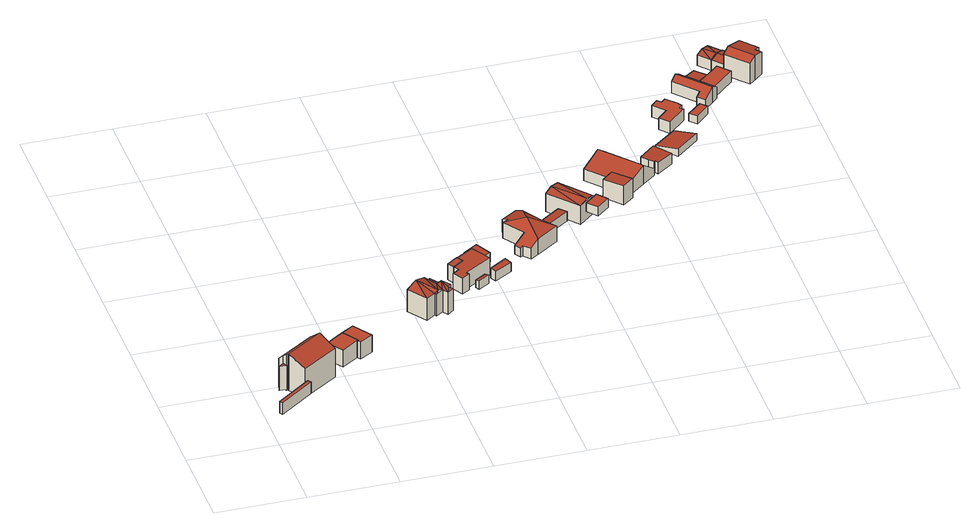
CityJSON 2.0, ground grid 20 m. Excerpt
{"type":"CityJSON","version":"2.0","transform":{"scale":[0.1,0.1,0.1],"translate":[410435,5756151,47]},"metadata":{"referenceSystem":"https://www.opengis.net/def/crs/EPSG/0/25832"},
"CityObjects":{
"building1":{"type":"Building","attributes":{"Gemeindeschluessel":"05515000","Geometrietyp2DReferenz":"3000","function":"51009_1610","roofType":"1000","measuredHeight":2.93},"geometry":[{"type":"Solid","lod":"2","boundaries":[[[[0,1,2,3]],[[4,5,1,0]],[[6,7,5,4]],[[3,2,7,6]],[[4,0,3,6]],[[1,5,7,2]]]],"semantics":{"surfaces":[{"type":"WallSurface"},{"type":"RoofSurface"},{"type":"GroundSurface"}],"values":[[0,0,0,0,1,2]]}}]},
"building2":{"type":"Building","attributes":{"Gemeindeschluessel":"05515000","Geometrietyp2DReferenz":"3000","function":"51009_1610","roofType":"9999","measuredHeight":6},"geometry":[{"type":"Solid","lod":"2","boundaries":[[[[8,9,10]],[[8,11,12,9]],[[10,13,11,8]],[[9,12,13,10]],[[11,13,12]]]],"semantics":{"surfaces":[{"type":"RoofSurface"},{"type":"WallSurface"},{"type":"GroundSurface"}],"values":[[0,1,1,1,2]]}}]},
"building3":{"type":"Building","attributes":{"Gemeindeschluessel":"05515000","Geometrietyp2DReferenz":"3000","function":"31001_1310","roofType":"3100","measuredHeight":9.14},"address":[{"country":"Germany","locality":"Münster","thoroughfareNumber":"32a","thoroughfareName":"Laerer Werseufer"}],"geometry":[{"type":"Solid","lod":"2","boundaries":[[[[14,15,16,17]],[[18,19,15,14]],[[20,21,19,18]],[[22,23,21,20]],[[24,25,23,22]],[[26,27,25,24]],[[28,29,27,26]],[[30,31,29,28]],[[17,16,31,30]],[[24,22,20,18,14,17,26]],[[30,28,26,17]],[[15,19,21,23,25,27,29,31,16]]]],"semantics":{"surfaces":[{"type":"WallSurface"},{"type":"RoofSurface"},{"type":"GroundSurface"}],"values":[[0,0,0,0,0,0,0,0,0,1,1,2]]}}]},
"building4":{"type":"Building","attributes":{"Gemeindeschluessel":"05515000","Geometrietyp2DReferenz":"3000","function":"31001_1310","roofType":"1000","measuredHeight":4.14},"geometry":[{"type":"Solid","lod":"2","boundaries":[[[[32,33,34,35]],[[36,37,33,32]],[[38,39,37,36]],[[40,41,39,38]],[[35,34,41,40]],[[38,36,32,35,40]],[[33,37,39,41,34]]]],"semantics":{"surfaces":[{"type":"WallSurface"},{"type":"RoofSurface"},{"type":"GroundSurface"}],"values":[[0,0,0,0,0,1,2]]}}]},
"building5":{"type":"Building","attributes":{"Gemeindeschluessel":"05515000","Geometrietyp2DReferenz":"3000","function":"51009_1611","roofType":"1000","measuredHeight":4.19},"geometry":[{"type":"Solid","lod":"2","boundaries":[[[[38,39,41,40]],[[36,37,39,38]],[[42,43,37,36]],[[44,45,43,42]],[[46,47,45,44]],[[40,41,47,46]],[[44,42,36,38,40,46]],[[39,37,43,45,47,41]]]],"semantics":{"surfaces":[{"type":"WallSurface"},{"type":"RoofSurface"},{"type":"GroundSurface"}],"values":[[0,0,0,0,0,0,1,2]]}}]},
"building6":{"type":"Building","attributes":{"Gemeindeschluessel":"05515000","Geometrietyp2DReferenz":"3000","function":"31001_1310","roofType":"5000","measuredHeight":6.38},"address":[{"country":"Germany","locality":"Münster","thoroughfareNumber":"34","thoroughfareName":"Laerer Werseufer"}],"geometry":[{"type":"Solid","lod":"2","boundaries":[[[[48,49,50,51]],[[52,53,49,48]],[[54,55,53,52]],[[56,57,55,54]],[[58,59,57,56]],[[60,61,59,58]],[[62,63,61,60]],[[64,65,63,62]],[[66,67,65,64]],[[68,69,67,66]],[[70,71,69,68]],[[51,50,71,70]],[[51,70,72]],[[51,72,73]],[[48,51,73]],[[73,52,48]],[[62,60,58]],[[66,62,58]],[[68,66,58]],[[68,58,56]],[[72,68,56]],[[72,56,54]],[[54,73,72]],[[62,66,64]],[[68,72,70]],[[52,73,54]],[[49,53,55,57,59,61,63,65,67,69,71,50]]]],"semantics":{"surfaces":[{"type":"WallSurface"},{"type":"RoofSurface"},{"type":"GroundSurface"}],"values":[[0,0,0,0,0,0,0,0,0,0,0,0,1,1,1,1,1,1,1,1,1,1,1,1,0,0,2]]}}]},
"building7":{"type":"Building","attributes":{"Gemeindeschluessel":"05515000","Geometrietyp2DReferenz":"3000","function":"51009_1610","roofType":"1000","measuredHeight":2.49},"geometry":[{"type":"Solid","lod":"2","boundaries":[[[[74,75,76,77]],[[78,79,75,74]],[[80,81,79,78]],[[77,76,81,80]],[[78,74,77,80]],[[75,79,81,76]]]],"semantics":{"surfaces":[{"type":"WallSurface"},{"type":"RoofSurface"},{"type":"GroundSurface"}],"values":[[0,0,0,0,1,2]]}}]},
"building8":{"type":"Building","attributes":{"Gemeindeschluessel":"05515000","Geometrietyp2DReferenz":"3000","function":"51009_1610","roofType":"2100","measuredHeight":4.22},"geometry":[{"type":"Solid","lod":"2","boundaries":[[[[82,83,84,85]],[[86,87,83,82]],[[88,89,87,86]],[[85,84,89,88]],[[86,82,85,88]],[[83,87,89,84]]]],"semantics":{"surfaces":[{"type":"WallSurface"},{"type":"RoofSurface"},{"type":"GroundSurface"}],"values":[[0,0,0,0,1,2]]}}]},
"building9":{"type":"Building","attributes":{"Gemeindeschluessel":"05515000","Geometrietyp2DReferenz":"3000","function":"51009_1610","roofType":"2100","measuredHeight":2.08},"geometry":[{"type":"Solid","lod":"2","boundaries":[[[[90,91,92,93]],[[94,95,91,90]],[[96,97,95,94]],[[93,92,97,96]],[[94,90,93,96]],[[91,95,97,92]]]],"semantics":{"surfaces":[{"type":"WallSurface"},{"type":"RoofSurface"},{"type":"GroundSurface"}],"values":[[0,0,0,0,1,2]]}}]},
"building10":{"type":"Building","attributes":{"Gemeindeschluessel":"05515000","Geometrietyp2DReferenz":"3000","function":"31001_1310","roofType":"2100","measuredHeight":4.32},"address":[{"country":"Germany","locality":"Münster","thoroughfareNumber":"36","thoroughfareName":"Laerer Werseufer"}],"geometry":[{"type":"Solid","lod":"2","boundaries":[[[[98,99,100,101]],[[102,103,99,98]],[[104,105,103,102]],[[88,89,105,104]],[[106,87,89,88]],[[107,83,87,106]],[[108,109,83,107]],[[110,111,109,108]],[[112,113,111,110]],[[101,100,113,112]],[[110,108,107,106,88,104,102,98,101,112]],[[99,103,105,89,87,83,109,111,113,100]]]],"semantics":{"surfaces":[{"type":"WallSurface"},{"type":"RoofSurface"},{"type":"GroundSurface"}],"values":[[0,0,0,0,0,0,0,0,0,0,1,2]]}}]},
"building11":{"type":"Building","attributes":{"Gemeindeschluessel":"05515000","Geometrietyp2DReferenz":"3000","function":"51009_1610","roofType":"2100","measuredHeight":2.46},"geometry":[{"type":"Solid","lod":"2","boundaries":[[[[114,115,116,117]],[[118,119,115,114]],[[120,121,119,118]],[[117,116,121,120]],[[118,114,117,120]],[[115,119,121,116]]]],"semantics":{"surfaces":[{"type":"WallSurface"},{"type":"RoofSurface"},{"type":"GroundSurface"}],"values":[[0,0,0,0,1,2]]}}]},
"building12":{"type":"Building","attributes":{"Gemeindeschluessel":"05515000","Geometrietyp2DReferenz":"3000","function":"51009_1610","roofType":"2100","measuredHeight":2.57},"geometry":[{"type":"Solid","lod":"2","boundaries":[[[[122,123,124,125]],[[126,127,123,122]],[[128,129,127,126]],[[125,124,129,128]],[[126,122,125,128]],[[123,127,129,124]]]],"semantics":{"surfaces":[{"type":"WallSurface"},{"type":"RoofSurface"},{"type":"GroundSurface"}],"values":[[0,0,0,0,1,2]]}}]},
"building13":{"type":"Building","attributes":{"Gemeindeschluessel":"05515000","Geometrietyp2DReferenz":"3000","function":"31001_1310","roofType":"3500","measuredHeight":5.32},"address":[{"country":"Germany","locality":"Münster","thoroughfareNumber":"36a","thoroughfareName":"Laerer Werseufer"}],"geometry":[{"type":"Solid","lod":"2","boundaries":[[[[130,131,132,133]],[[134,135,131,130]],[[136,137,135,134]],[[138,139,137,136]],[[140,141,139,138]],[[142,143,141,140]],[[144,145,143,142]],[[146,147,145,144]],[[148,149,147,146]],[[150,151,149,148]],[[152,153,151,150]],[[154,155,153,152]],[[156,157,155,154]],[[133,132,157,156]],[[133,158,130]],[[142,140,138,136,134,130,158,144]],[[150,148,146,144,158,152]],[[156,154,152,158,133]],[[131,135,137,139,141,143,145,147,149,151,153,155,157,132]]]],"semantics":{"surfaces":[{"type":"WallSurface"},{"type":"RoofSurface"},{"type":"GroundSurface"}],"values":[[0,0,0,0,0,0,0,0,0,0,0,0,0,0,1,1,1,1,2]]}}]},
"building14":{"type":"Building","attributes":{"Gemeindeschluessel":"05515000","Geometrietyp2DReferenz":"3000","function":"31001_2000","roofType":"2100","measuredHeight":2.46},"geometry":[{"type":"Solid","lod":"2","boundaries":[[[[159,160,161,162]],[[163,164,160,159]],[[165,166,164,163]],[[162,161,166,165]],[[163,159,162,165]],[[160,164,166,161]]]],"semantics":{"surfaces":[{"type":"WallSurface"},{"type":"RoofSurface"},{"type":"GroundSurface"}],"values":[[0,0,0,0,1,2]]}}]},
"building15":{"type":"Building","attributes":{"Gemeindeschluessel":"05515000","Geometrietyp2DReferenz":"3000","function":"31001_1310","roofType":"3100","measuredHeight":5.12},"address":[{"country":"Germany","locality":"Münster","thoroughfareNumber":"38","thoroughfareName":"Laerer Werseufer"}],"geometry":[{"type":"Solid","lod":"2","boundaries":[[[[167,168,169,170]],[[171,172,168,167]],[[173,174,172,171]],[[170,169,174,173]],[[167,175,171]],[[173,176,170]],[[175,167,170]],[[170,176,175]],[[171,175,176]],[[176,173,171]],[[168,172,174,169]]]],"semantics":{"surfaces":[{"type":"WallSurface"},{"type":"RoofSurface"},{"type":"GroundSurface"}],"values":[[0,0,0,0,0,0,1,1,1,1,2]]}}]},
"building16":{"type":"Building","attributes":{"Gemeindeschluessel":"05515000","Geometrietyp2DReferenz":"3000","function":"31001_2000","roofType":"1000","measuredHeight":2.21},"geometry":[{"type":"Solid","lod":"2","boundaries":[[[[177,178,179,180]],[[181,182,178,177]],[[183,184,182,181]],[[180,179,184,183]],[[181,177,180,183]],[[178,182,184,179]]]],"semantics":{"surfaces":[{"type":"WallSurface"},{"type":"RoofSurface"},{"type":"GroundSurface"}],"values":[[0,0,0,0,1,2]]}}]},
"building17":{"type":"Building","attributes":{"Gemeindeschluessel":"05515000","Geometrietyp2DReferenz":"3000","function":"51009_1611","roofType":"2100","measuredHeight":4.83},"geometry":[{"type":"Solid","lod":"2","boundaries":[[[[185,186,187,188]],[[189,190,186,185]],[[191,192,190,189]],[[188,187,192,191]],[[189,185,188,191]],[[186,190,192,187]]]],"semantics":{"surfaces":[{"type":"WallSurface"},{"type":"RoofSurface"},{"type":"GroundSurface"}],"values":[[0,0,0,0,1,2]]}}]},
"building18":{"type":"Building","attributes":{"Gemeindeschluessel":"05515000","Geometrietyp2DReferenz":"3000","function":"31001_1310","roofType":"3100","measuredHeight":4.65},"address":[{"country":"Germany","locality":"Münster","thoroughfareNumber":"40","thoroughfareName":"Laerer Werseufer"}],"geometry":[{"type":"Solid","lod":"2","boundaries":[[[[193,194,195,196]],[[197,198,194,193]],[[199,200,198,197]],[[201,202,200,199]],[[203,204,202,201]],[[205,206,204,203]],[[207,208,206,205]],[[209,210,208,207]],[[211,212,210,209]],[[196,195,212,211]],[[205,203,201,199,197,207]],[[193,196,211,209,207,197]],[[194,198,200,202,204,206,208,210,212,195]]]],"semantics":{"surfaces":[{"type":"WallSurface"},{"type":"RoofSurface"},{"type":"GroundSurface"}],"values":[[0,0,0,0,0,0,0,0,0,0,1,1,2]]}}]},
"building19":{"type":"Building","attributes":{"Gemeindeschluessel":"05515000","Geometrietyp2DReferenz":"3000","function":"31001_2000","roofType":"2100","measuredHeight":2.95},"geometry":[{"type":"Solid","lod":"2","boundaries":[[[[213,214,215,216]],[[217,218,214,213]],[[219,220,218,217]],[[221,222,220,219]],[[223,224,222,221]],[[225,226,224,223]],[[227,228,226,225]],[[216,215,228,227]],[[225,223,221,219,217,213,216,227]],[[214,218,220,222,224,226,228,215]]]],"semantics":{"surfaces":[{"type":"WallSurface"},{"type":"RoofSurface"},{"type":"GroundSurface"}],"values":[[0,0,0,0,0,0,0,0,1,2]]}}]},
"building20":{"type":"Building","attributes":{"Gemeindeschluessel":"05515000","Geometrietyp2DReferenz":"3000","function":"31001_2460","roofType":"2100","measuredHeight":1.85},"geometry":[{"type":"Solid","lod":"2","boundaries":[[[[229,230,231,232]],[[233,234,230,229]],[[235,236,234,233]],[[232,231,236,235]],[[233,229,232,235]],[[230,234,236,231]]]],"semantics":{"surfaces":[{"type":"WallSurface"},{"type":"RoofSurface"},{"type":"GroundSurface"}],"values":[[0,0,0,0,1,2]]}}]},
"building21":{"type":"Building","attributes":{"Gemeindeschluessel":"05515000","Geometrietyp2DReferenz":"3000","function":"31001_1310","roofType":"1000","measuredHeight":2.78},"address":[{"country":"Germany","locality":"Münster","thoroughfareNumber":"42","thoroughfareName":"Laerer Werseufer"}],"geometry":[{"type":"Solid","lod":"2","boundaries":[[[[237,238,239,240]],[[241,242,238,237]],[[243,244,242,241]],[[245,246,244,243]],[[247,248,246,245]],[[249,250,248,247]],[[251,252,250,249]],[[253,254,252,251]],[[255,256,254,253]],[[257,258,256,255]],[[259,260,258,257]],[[240,239,260,259]],[[257,255,253,251,249,247,245,243,241,237,240,259]],[[238,242,244,246,248,250,252,254,256,258,260,239]]]],"semantics":{"surfaces":[{"type":"WallSurface"},{"type":"RoofSurface"},{"type":"GroundSurface"}],"values":[[0,0,0,0,0,0,0,0,0,0,0,0,1,2]]}}]},
"building22":{"type":"Building","attributes":{"Gemeindeschluessel":"05515000","Geometrietyp2DReferenz":"3000","function":"31001_1310","roofType":"1000","measuredHeight":1.93},"geometry":[{"type":"Solid","lod":"2","boundaries":[[[[261,262,263,264]],[[265,266,262,261]],[[267,268,266,265]],[[264,263,268,267]],[[265,261,264,267]],[[262,266,268,263]]]],"semantics":{"surfaces":[{"type":"WallSurface"},{"type":"RoofSurface"},{"type":"GroundSurface"}],"values":[[0,0,0,0,1,2]]}}]},
"building23":{"type":"Building","attributes":{"Gemeindeschluessel":"05515000","Geometrietyp2DReferenz":"3000","function":"31001_1310"},"address":[{"country":"Germany","locality":"Münster","thoroughfareNumber":"44","thoroughfareName":"Laerer Werseufer"}],"children":["building23-1","building23-2","building23-3"]},
"building23-1":{"type":"BuildingPart","attributes":{"roofType":"2100","measuredHeight":2.81},"parents":["building23"],"geometry":[{"type":"Solid","lod":"2","boundaries":[[[[269,270,271,272]],[[273,274,270,269]],[[272,275,276,273,269]],[[277,271,270,274]],[[276,275,278]],[[274,273,276,278,277]],[[277,278,275,272,271]]]],"semantics":{"surfaces":[{"type":"WallSurface"},{"type":"RoofSurface"},{"type":"GroundSurface"},{"type":"ClosureSurface"}],"values":[[0,0,1,2,0,3,3]]}}]},
"building23-2":{"type":"BuildingPart","attributes":{"roofType":"3100","measuredHeight":3.76},"parents":["building23"],"geometry":[{"type":"Solid","lod":"2","boundaries":[[[[279,280,281]],[[282,283,279,281]],[[284,285,283,282]],[[286,287,285,284]],[[288,289,287,286]],[[290,291,289,288]],[[292,293,291,290]],[[294,295,293,292]],[[296,297,295,294]],[[298,299,297,296]],[[300,272,271,299,298]],[[292,290,288,286,284,294]],[[282,281,300,298,296,294,284]],[[277,279,283,285,287,289,291,293,295,297,299,271]],[[280,278,275,272,300,281]],[[278,277,271,272,275]],[[279,277,278,280]]]],"semantics":{"surfaces":[{"type":"WallSurface"},{"type":"RoofSurface"},{"type":"GroundSurface"},{"type":"ClosureSurface"}],"values":[[0,0,0,0,0,0,0,0,0,0,0,1,1,2,0,3,3]]}}]},
"building23-3":{"type":"BuildingPart","attributes":{"roofType":"1000","measuredHeight":2.61},"parents":["building23"],"geometry":[{"type":"Solid","lod":"2","boundaries":[[[[301,302,303,304]],[[280,279,302,301]],[[304,303,274,273,305]],[[276,278,280,301,304,305]],[[302,279,277,274,303]],[[279,280,278,277]],[[276,305,273]],[[277,278,276,273,274]]]],"semantics":{"surfaces":[{"type":"WallSurface"},{"type":"RoofSurface"},{"type":"GroundSurface"},{"type":"ClosureSurface"}],"values":[[0,0,0,1,2,3,0,3]]}}]},
"building24":{"type":"Building","attributes":{"Gemeindeschluessel":"05515000","Geometrietyp2DReferenz":"3000","function":"51009_1610","roofType":"3100","measuredHeight":3.05},"geometry":[{"type":"Solid","lod":"2","boundaries":[[[[306,307,308,309]],[[310,311,307,306]],[[312,313,311,310]],[[309,308,313,312]],[[306,314,310]],[[312,315,309]],[[309,315,314]],[[314,306,309]],[[315,312,310]],[[310,314,315]],[[307,311,313,308]]]],"semantics":{"surfaces":[{"type":"WallSurface"},{"type":"RoofSurface"},{"type":"GroundSurface"}],"values":[[0,0,0,0,0,0,1,1,1,1,2]]}}]},
"building25":{"type":"Building","attributes":{"Gemeindeschluessel":"05515000","Geometrietyp2DReferenz":"3000","function":"31001_1310"},"address":[{"country":"Germany","locality":"Münster","thoroughfareNumber":"46","thoroughfareName":"Laerer Werseufer"}],"children":["building25-1","building25-2"]},
"building25-1":{"type":"BuildingPart","attributes":{"roofType":"3100","measuredHeight":6.05},"parents":["building25"],"geometry":[{"type":"Solid","lod":"2","boundaries":[[[[316,317,318,319]],[[320,321,317,316]],[[322,323,321,320]],[[324,325,323,322]],[[326,327,325,324]],[[328,329,327,326]],[[330,331,329,328]],[[332,331,330]],[[333,334,335]],[[319,318,333,335]],[[330,328,326,324,336]],[[322,320,316,319,335,336,324]],[[317,321,323,325,327,329,331,337,338,333,318]],[[332,330,336,339]],[[331,332,339,337]],[[334,340,339,336,335]],[[333,338,340,334]],[[338,337,339,340]]]],"semantics":{"surfaces":[{"type":"WallSurface"},{"type":"RoofSurface"},{"type":"GroundSurface"},{"type":"ClosureSurface"}],"values":[[0,0,0,0,0,0,0,0,0,0,1,1,2,0,3,0,3,3]]}}]},
"building25-2":{"type":"BuildingPart","attributes":{"roofType":"3100","measuredHeight":2.9},"parents":["building25"],"geometry":[{"type":"Solid","lod":"2","boundaries":[[[[309,341,331,332]],[[342,343,341,309]],[[344,345,343,342]],[[346,347,345,344]],[[334,333,347,346]],[[309,332,339,340,342]],[[334,346,344,342,340]],[[338,337,331,341,343,345,347,333]],[[333,334,340,338]],[[331,337,339,332]],[[337,338,340,339]]]],"semantics":{"surfaces":[{"type":"WallSurface"},{"type":"RoofSurface"},{"type":"GroundSurface"},{"type":"ClosureSurface"}],"values":[[0,0,0,0,0,1,1,2,3,3,3]]}}]}
},
"vertices":[
[82,71,104],[82,71,75],[5,15,75],[5,15,104],[87,64,104],[87,64,75],[10,8,104],[10,8,75],
[48,134,112],[37,126,112],[53,125,112],[48,134,52],[37,126,52],[53,125,52],
[56,125,140],[56,125,50],[57,123,50],[57,123,141],[53,125,139],[53,125,50],[48,134,130],[48,134,50],[41,142,121],[41,142,50],[126,200,120],[126,200,50],[140,179,141],[140,179,50],[163,144,120],[163,144,50],[82,89,121],[82,89,50],
[159,191,104],[159,191,62],[183,156,62],[183,156,104],[200,218,104],[200,218,62],[224,183,104],[224,183,62],[221,182,104],[221,182,62],
[227,236,104],[227,236,62],[256,193,104],[256,193,62],[226,174,104],[226,174,62],
[403,290,102],[403,290,48],[423,304,48],[423,304,102],[373,333,102],[373,333,48],[419,365,102],[419,365,48],[438,337,102],[438,337,48],[450,346,102],[450,346,48],[464,326,102],[464,326,48],[457,321,102],[457,321,48],[465,309,102],[465,309,48],[451,299,102],[451,299,48],[443,311,102],[443,311,48],[426,300,102],[426,300,48],[430,302,111],[397,350,111],
[442,370,61],[442,370,37],[468,385,37],[468,385,61],[421,398,61],[421,398,37],[446,416,61],[446,416,37],
[517,459,72],[517,459,30],[493,446,30],[493,446,69],[525,445,72],[525,445,30],[502,431,69],[502,431,30],
[554,353,90],[554,353,69],[548,362,69],[548,362,88],[529,338,90],[529,338,69],[524,347,88],[524,347,69],
[508,387,68],[508,387,30],[525,397,30],[525,397,70],[494,410,68],[494,410,30],[509,419,69],[509,419,30],[525,445,71],[517,459,71],[555,480,73],[555,480,30],[581,437,73],[581,437,30],[521,403,70],[521,403,30],
[610,382,92],[610,382,69],[602,395,69],[602,395,94],[570,359,92],[570,359,69],[563,371,94],[563,371,69],
[598,493,46],[598,493,23],[578,525,23],[578,525,49],[567,473,46],[567,473,23],[546,505,49],[546,505,23],
[700,489,62],[700,489,24],[750,524,24],[750,524,62],[682,477,50],[682,477,24],[668,493,49],[668,493,24],[663,490,45],[663,490,24],[654,504,45],[654,504,24],[679,520,62],[679,520,24],[648,568,62],[648,568,24],[662,576,62],[662,576,24],[653,589,55],[653,589,24],[689,613,55],[689,613,24],[698,599,62],[698,599,24],[725,557,62],[725,557,24],[739,540,61],[739,540,24],[695,551,78],
[725,557,57],[725,557,35],[739,540,35],[739,540,59],[773,591,57],[773,591,35],[787,574,59],[787,574,35],
[852,606,65],[852,606,19],[796,671,19],[796,671,65],[817,576,65],[817,576,19],[761,641,65],[761,641,19],[835,591,70],[778,656,70],
[855,591,77],[855,591,55],[826,567,55],[826,567,77],[874,569,77],[874,569,55],[845,545,77],[845,545,55],
[938,609,88],[938,609,40],[905,649,40],[905,649,85],[913,589,88],[913,589,40],[880,627,85],[880,627,40],
[1008,688,48],[1008,688,31],[999,697,31],[999,697,48],[978,663,77],[978,663,31],[939,632,61],[939,632,31],[933,640,61],[933,640,31],[928,637,60],[928,637,31],[864,711,60],[864,711,31],[904,747,77],[904,747,31],[921,762,60],[921,762,31],[988,687,59],[988,687,31],
[1010,690,65],[1010,690,36],[1015,683,36],[1015,683,65],[1008,688,65],[1008,688,36],[999,697,65],[999,697,36],[986,712,65],[986,712,36],[1023,748,62],[1023,748,36],[1028,743,62],[1028,743,36],[1052,711,62],[1052,711,36],
[1031,758,55],[1031,758,48],[1067,716,48],[1067,716,66],[1083,799,55],[1083,799,48],[1120,760,66],[1120,760,48],
[1086,935,40],[1086,935,12],[1071,920,12],[1071,920,40],[1095,927,40],[1095,927,12],[1104,936,40],[1104,936,12],[1127,912,40],[1127,912,12],[1126,910,40],[1126,910,12],[1131,904,40],[1131,904,12],[1124,896,40],[1124,896,12],[1131,889,40],[1131,889,12],[1091,852,40],[1091,852,12],[1072,872,40],[1072,872,12],[1095,894,40],[1095,894,12],
[1161,874,58],[1161,874,39],[1129,846,39],[1129,846,58],[1174,860,58],[1174,860,39],[1144,831,58],[1144,831,39],
[1193,1025,35],[1193,1025,10],[1168,1005,10],[1168,1005,38],[1215,1001,35],[1215,1001,10],[1190,980,38],[1203,991,37],[1190,980,10],[1190,980,37],
[1215,953,10],[1215,953,37],[1215,953,39],[1219,949,39],[1219,949,10],[1207,938,48],[1207,938,10],[1187,919,32],[1187,919,10],[1172,935,32],[1172,935,10],[1181,943,39],[1181,943,10],[1136,995,39],[1136,995,10],[1147,1005,48],[1147,1005,10],[1158,1016,39],[1158,1016,10],[1168,1004,39],[1168,1004,10],[1168,1005,39],
[1265,998,37],[1265,998,10],[1242,1025,10],[1242,1025,37],[1215,1001,37],
[1216,1080,33],[1216,1080,7],[1239,1054,7],[1239,1054,33],[1247,1107,33],[1247,1107,7],[1269,1081,33],[1269,1081,7],[1231,1093,38],[1254,1068,38],
[1334,1032,60],[1334,1032,9],[1303,1069,9],[1303,1069,60],[1323,1022,64],[1323,1022,9],[1334,1010,64],[1334,1010,9],[1314,992,70],[1314,992,9],[1300,981,60],[1300,981,9],[1258,1029,60],[1258,1029,9],[1260,1031,62],[1260,1031,9],[1260,1031,33],[1291,1058,9],[1291,1058,33],[1291,1058,64],[1271,1041,70],[1271,1041,9],[1275,1045,9],[1271,1041,37],[1275,1045,38],
[1239,1054,9],[1255,1068,38],[1255,1068,9],[1269,1081,34],[1269,1081,9],[1271,1082,33],[1271,1082,9]
]}
